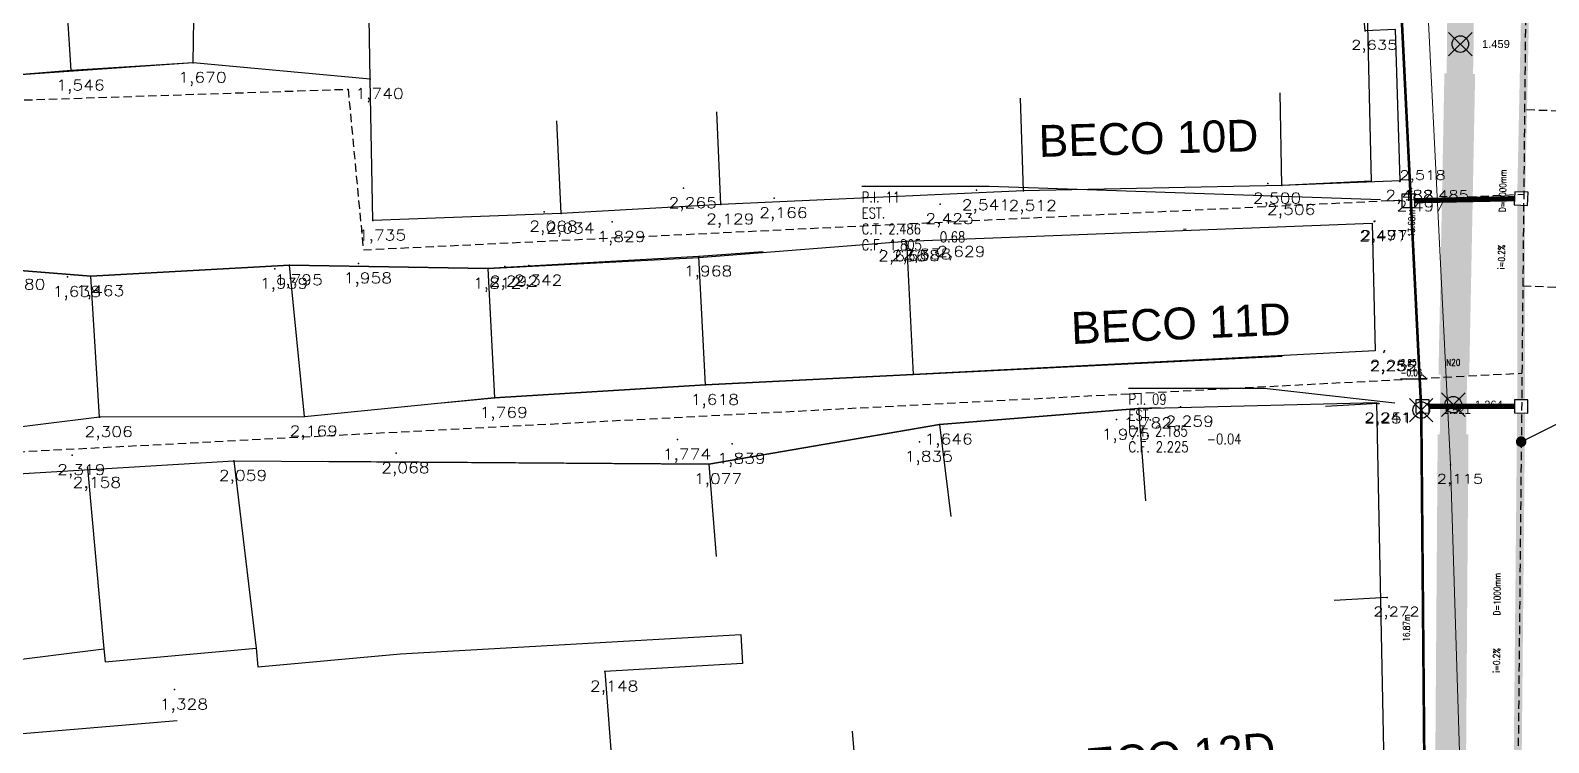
# Model space of a CAD drawing. Extents: x -160 to 364724, y -100 to 7353297.
# Drawn here: x 359220 to 359277.3, y 7352614 to 7352640.9 of the extents above; entities that cross this region are included whole.
import ezdxf
from ezdxf.enums import TextEntityAlignment as Align

# ---------------------------------------------------------------- set-up
doc = ezdxf.new("R2010")
doc.units = 0
doc.header["$LTSCALE"] = 5
for name, pattern in [('CENTER2', [1.125, 0.75, -0.125, 0.125, -0.125]), ('CONTINUO', [0]), ('DASHDOT2', [12.7, 6.35, -3.175, 0, -3.175]), ('HIDDEN2', [0.1875, 0.125, -0.0625])]:
    doc.linetypes.add(name, pattern=pattern)
for name, color, linetype in [('0-quadras', 6, 'Continuous'), ('LIN - ADUTORA', 2, 'Continuous'), ('LT-COTAS', 7, 'CONTINUO'), ('LT-COTAS-W', 7, 'CONTINUO'), ('ortofoto', 7, 'Continuous'), ('P_Eixo', 1, 'CENTER2'), ('PONTOS-CAIXAS', 7, 'Continuous'), ('PONTOS-CAIXAS_U', 1, 'Continuous'), ('PS_IND_COMPRIMENTO', 7, 'Continuous'), ('PS_IND_DIAMETRO', 7, 'Continuous'), ('PS_IND_INCLINACAO', 7, 'Continuous'), ('PS_PONTOS_IDENTIFICACAO_LIN', 7, 'Continuous'), ('PS_PONTOS_IDENTIFICACAO_TXT', 7, 'Continuous'), ('T-MARGEM', 7, 'Continuous'), ('TUBO_DE_CONCRETO', 2, 'Continuous'), ('TUBO_PVC', 1, 'Continuous'), ('V-NODE', 1, 'Continuous'), ('V-NODE-TEXT', 11, 'Continuous'), ('ZZ-Carimbo Texto', 7, 'Continuous')]:
    doc.layers.add(name, color=color, linetype=linetype)
for name, color, linetype, lineweight in [('LIN - AF', 142, 'Continuous', 5), ('LT-ALINHAMENTO-PREDIAL', 4, 'DASHDOT2', 25), ('LT-BORDA', 1, 'Continuous', 9)]:
    doc.layers.add(name, color=color, linetype=linetype, lineweight=lineweight)
doc.styles.add('CARIMBO', font='arial.ttf', dxfattribs={"height": 2})
doc.styles.add('ROMANS', font='ROMANS.shx', dxfattribs={"height": 2})
doc.styles.add('simplex', font='simplex.shx', dxfattribs={"width": 0.8})
doc.styles.get("Standard").update_dxf_attribs({"font": 'arial.ttf'})
picture_1 = doc.add_image_def('image1.tif', size_in_pixel=(14710, 13573))

# ---------------------------------------------------------------- blocks, each defined once
blk = doc.blocks.new('*U151')
at = {"color": 0, "linetype": 'ByBlock', "lineweight": -2, "transparency": 16777216}
for p, q in [((-0.707, -0.707), (0.707, 0.707)), ((-0.707, 0.707), (0.707, -0.707))]:
    blk.add_line(p, q, dxfattribs=at)
blk.add_circle((0, 0), 0.5, dxfattribs=at)
blk = doc.blocks.new('A$C16bf6896')
at = {"layer": 'V-NODE', "xscale": 0.625, "yscale": 0.625, "zscale": 0.625}
for p in [(-14.812, -188.865, 0.375), (-15.079, -202.465, 0.18), (-16.287, -202.67, 0.437)]:
    blk.add_blockref('*U151', p, dxfattribs=at)
at = {"layer": 'V-NODE-TEXT', "char_height": 0.3, "attachment_point": 4}
for s, insert in [('1.459', (-13.995, -188.865, 0.375)), ('1.521', (-15.47, -202.67, 0.437)), ('1.264', (-14.262, -202.465, 0.18))]:
    blk.add_mtext(s, dxfattribs=dict(at, insert=insert))
blk = doc.blocks.new('*U274')
at = {"layer": 'T-MARGEM'}
blk.add_line((0, 0), (0, 0.2), dxfattribs=at)
at = {"layer": 'T-MARGEM', "const_width": 0.025, "flags": 128}
blk.add_lwpolyline([(-0.0125, 0, 1), (0.0125, 0, 1)], format="xyb", close=True, dxfattribs=at)
blk = doc.blocks.new('*U308', base_point=(359267.77, 7352620.155))
at = {"linetype": 'Continuous'}
blk.add_lwpolyline([(359267.52, 7352619.905), (359268.02, 7352619.905), (359268.02, 7352620.405), (359267.52, 7352620.405)], close=True, dxfattribs=at)
blk = doc.blocks.new('*U309', base_point=(359261.442, 7352615.25))
at = {"linetype": 'Continuous'}
blk.add_lwpolyline([(359261.192, 7352615), (359261.692, 7352615), (359261.692, 7352615.5), (359261.192, 7352615.5)], close=True, dxfattribs=at)
blk = doc.blocks.new('*U318', base_point=(359268.765, 7352630.362))
at = {"linetype": 'Continuous'}
blk.add_lwpolyline([(359268.515, 7352630.112), (359269.015, 7352630.112), (359269.015, 7352630.612), (359268.515, 7352630.612)], close=True, dxfattribs=at)
blk = doc.blocks.new('*U319', base_point=(359257.885, 7352611.403))
at = {"linetype": 'Continuous'}
blk.add_lwpolyline([(359257.635, 7352611.153), (359258.135, 7352611.153), (359258.135, 7352611.653), (359257.635, 7352611.653)], close=True, dxfattribs=at)
blk = doc.blocks.new('SIMB_PONTO')
at = {"color": 0}
blk.add_point((0, 0), dxfattribs=at)
for tag in ['COTA', 'PONTO', 'DESC']:
    blk.add_attdef(tag, (0, 0), '', height=1)

msp = doc.modelspace()

# ---------------------------------------------------------------- linework, layer by layer
at = {"layer": 'LIN - ADUTORA', "const_width": 1}
msp.add_lwpolyline([(359273.849, 7352525.805), (359273.754, 7352541.797), (359273.686, 7352555.56), (359273.743, 7352569.511), (359273.685, 7352582.571), (359273.752, 7352589.143), (359273.627, 7352596.582), (359273.554, 7352609.884), (359273.678, 7352626.758), (359273.945, 7352640.358), (359273.982, 7352653.361), (359274.45, 7352666.276), (359275.111, 7352677.876), (359275.839, 7352692.418), (359277.395, 7352723.77), (359278.621, 7352734.972), (359280.655, 7352747.683), (359282.38, 7352759.029), (359286.168, 7352783.089)], dxfattribs=at)
at = {"layer": 'LIN - AF', "const_width": 0.1, "flags": 128}
msp.add_lwpolyline([(359272.615, 7352609.888), (359272.47, 7352626.553), (359271.033, 7352655.364), (359271.081, 7352659.262), (359274.33, 7352660.368), (359276.233, 7352661.153), (359278.737, 7352662.15), (359278.608, 7352664.413), (359278.694, 7352670.056), (359279.126, 7352695.121), (359279.704, 7352705.878), (359280.809, 7352721.846), (359281.968, 7352734.952), (359282.574, 7352740.817), (359283.984, 7352749.861), (359285.782, 7352758.994), (359287.238, 7352766.681), (359288.261, 7352773.982), (359289.175, 7352786.45)], dxfattribs=at)
at = {"layer": 'LT-ALINHAMENTO-PREDIAL', "color": 8}
for p, q in [((359221.548, 7352639.36), (359218.711, 7352639.131)), ((359226.148, 7352639.653), (359221.548, 7352639.36)), ((359232.826, 7352639.04), (359226.148, 7352639.653)), ((359232.921, 7352633.704), (359232.826, 7352639.04)), ((359271.677, 7352635.201), (359267.214, 7352635.019)), ((359257.464, 7352634.819), (359246.057, 7352634.309)), ((359267.214, 7352635.019), (359257.464, 7352634.819)), ((359246.057, 7352634.309), (359240.027, 7352633.965)), ((359240.027, 7352633.965), (359232.921, 7352633.704))]:
    msp.add_line(p, q, dxfattribs=at)
at = {"layer": 'LT-ALINHAMENTO-PREDIAL', "color": 8, "flags": 128}
for points, elevation in [([(359271.677, 7352635.201), (359271.494, 7352640.911), (359270.35, 7352640.851), (359269.942, 7352645.379)], 2.518), ([(359270.85, 7352626.799), (359268.853, 7352626.689)], 2.19), ([(359271.182, 7352619.479), (359269.185, 7352619.369)], 2.19)]:
    msp.add_lwpolyline(points, dxfattribs=dict(at, elevation=elevation))
for points in [[(359221.548, 7352639.36), (359221.325, 7352642.853)], [(359226.148, 7352639.653), (359226.197, 7352643.153)], [(359232.826, 7352639.04), (359232.764, 7352642.539)], [(359257.464, 7352634.819), (359257.35, 7352638.317)], [(359267.214, 7352635.019), (359267.142, 7352638.518)], [(359246.871, 7352616.994), (359241.675, 7352616.693), (359242.177, 7352610.303), (359251.297, 7352610.956), (359271.582, 7352612.588), (359270.876, 7352626.804), (359261.808, 7352626.618), (359254.293, 7352626.01), (359245.594, 7352624.517), (359227.679, 7352624.639), (359222.168, 7352624.377), (359218.355, 7352624.081), (359218.141, 7352625.799), (359222.611, 7352626.29), (359222.611, 7352626.29), (359230.349, 7352626.314), (359237.511, 7352627.016), (359245.473, 7352627.502), (359271.087, 7352628.784), (359270.697, 7352633.672), (359253.051, 7352632.926), (359245.22, 7352632.348), (359237.265, 7352631.887), (359229.776, 7352632.017), (359222.289, 7352631.604), (359219.31, 7352631.845), (359218.821, 7352637.795), (359208.705, 7352637.184), (359206.355, 7352637.025)], [(359246.057, 7352634.309), (359245.901, 7352637.805)], [(359240.027, 7352633.965), (359239.863, 7352637.461)], [(359253.051, 7352632.926), (359253.304, 7352627.894)], [(359245.473, 7352627.502), (359245.22, 7352632.348)], [(359230.349, 7352626.314), (359229.776, 7352632.017)], [(359237.265, 7352631.887), (359237.511, 7352627.016)], [(359222.611, 7352626.29), (359222.289, 7352631.604)], [(359261.808, 7352626.618), (359262.07, 7352623.128)], [(359254.293, 7352626.01), (359254.73, 7352622.538)], [(359222.168, 7352624.377), (359222.778, 7352617.553)], [(359227.679, 7352624.639), (359228.525, 7352617.578)], [(359245.594, 7352624.517), (359245.88, 7352621.028)], [(359225.387, 7352601.099), (359229.775, 7352601.209), (359237.723, 7352601.828), (359237.997, 7352601.733), (359239.601, 7352601.925), (359239.48, 7352602.631), (359248.877, 7352603.884), (359255.375, 7352604.47), (359271.917, 7352605.584), (359271.689, 7352611.192), (359254.631, 7352609.41), (359245.588, 7352608.549), (359237.192, 7352607.688), (359226.156, 7352606.94), (359225.54, 7352614.836)], [(359251.297, 7352610.956), (359251.016, 7352614.445)]]:
    msp.add_lwpolyline(points, dxfattribs=at)
at = {"layer": 'LT-ALINHAMENTO-PREDIAL', "color": 8, "ltscale": 3, "flags": 128}
for points in [[(359218.494, 7352619.056), (359218.688, 7352617.04), (359222.778, 7352617.553), (359222.826, 7352617.053), (359228.525, 7352617.578), (359228.591, 7352616.869), (359233.973, 7352617.364), (359246.809, 7352618.089)], [(359246.809, 7352618.089), (359246.871, 7352616.994)], [(359225.54, 7352614.836), (359219.123, 7352614.287), (359219.872, 7352605.906), (359226.189, 7352606.668)]]:
    msp.add_lwpolyline(points, dxfattribs=at)
at = {"layer": 'LT-BORDA', "elevation": 1.964, "flags": 128}
msp.add_lwpolyline([(359285.357, 7352807.105), (359285.32, 7352800.475), (359285.02, 7352790.382), (359284.671, 7352779.556), (359281.754, 7352765.541), (359279.337, 7352752.034), (359277.007, 7352732.22), (359275.462, 7352722.544), (359274.896, 7352703.772), (359274.009, 7352691.625), (359274.002, 7352679.063), (359273.852, 7352678.144), (359272.259, 7352651.048), (359273.578, 7352624.485), (359274.354, 7352599.621), (359274.277, 7352581.926), (359273.89, 7352568.26), (359274.32, 7352510.876)], dxfattribs=at)
at = {"layer": 'P_Eixo', "color": 1, "linetype": 'HIDDEN2', "ltscale": 0.5}
for p, q in [((359205.247, 7352637.764), (359231.99, 7352638.656)), ((359231.99, 7352638.656), (359232.567, 7352632.597)), ((359232.567, 7352632.597), (359276.335, 7352634.697)), ((359218.545, 7352624.926), (359276.268, 7352627.946))]:
    msp.add_line(p, q, dxfattribs=at)
at = {"layer": 'P_Eixo', "color": 1, "linetype": 'HIDDEN2', "ltscale": 0.5, "flags": 128}
for points in [[(359290.602, 7352823.732), (359287.134, 7352778.385), (359278.894, 7352733.428), (359276.926, 7352692.908), (359276.424, 7352643.555), (359275.887, 7352589.752), (359277.551, 7352545.469), (359276.867, 7352505.597), (359277.842, 7352457.728), (359277.647, 7352423.209), (359277.161, 7352411.589), (359279.5, 7352389.378), (359286.267, 7352368.996), (359296.599, 7352348.041)], [(359329.679, 7352636.829), (359328.404, 7352636.655), (359310.836, 7352636.528), (359294.809, 7352637.227), (359276.367, 7352637.876)], [(359276.301, 7352631.24), (359285.92, 7352630.874), (359303.242, 7352630.305), (359315.295, 7352630.029), (359333.615, 7352629.986), (359348.312, 7352629.446), (359363.419, 7352629.532), (359388.788, 7352630.881)]]:
    msp.add_lwpolyline(points, dxfattribs=at)
at = {"layer": 'PS_PONTOS_IDENTIFICACAO_LIN', "linetype": 'Continuous'}
for points in [[(359270.933, 7352634.482), (359256.167, 7352634.983), (359251.367, 7352634.983)], [(359272.514, 7352627.884), (359272.691, 7352627.713), (359271.691, 7352627.713)], [(359271.472, 7352626.81), (359266.548, 7352627.363), (359261.428, 7352627.363)]]:
    msp.add_lwpolyline(points, dxfattribs=at)
at = {"layer": 'TUBO_DE_CONCRETO', "const_width": 1.16}
for points in [[(359273.7, 7352627.877), (359273.923, 7352639.239)], [(359273.562, 7352611.004), (359273.67, 7352625.638)]]:
    msp.add_lwpolyline(points, dxfattribs=at)
at = {"layer": 'TUBO_PVC'}
for points, const_width in [([(359276.244, 7352634.781), (359276.415, 7352642.93)], 0.3), ([(359272.233, 7352634.451), (359275.988, 7352634.526)], 0.2), ([(359276.238, 7352626.943), (359276.238, 7352634.281)], 0.3), ([(359272.767, 7352626.693), (359275.988, 7352626.693)], 0.2), ([(359275.913, 7352593.432), (359276.236, 7352626.443)], 0.3)]:
    msp.add_lwpolyline(points, dxfattribs=dict(at, const_width=const_width))

# ---------------------------------------------------------------- block references
at = {"layer": 'LT-COTAS'}
ref = msp.add_blockref('SIMB_PONTO', (359270.35, 7352640.851, 2.635), dxfattribs=at)
ref.add_attrib('COTA', '2,635', dxfattribs={"layer": '0', "color": 8, "height": 0.35, "style": 'simplex', "width": 1.25, "flags": 8}).set_placement((359269.825, 7352640.151), (359271.575, 7352640.151), align=Align.FIT)
for p in [(359270.35, 7352640.851, 2.635), (359271.661, 7352635.172, 2.518), (359272.098, 7352634.906, 2.485), (359270.715, 7352633.676, 2.491), (359271.059, 7352628.734, 2.255), (359270.85, 7352626.799, 2.241), (359273.578, 7352624.485, 2.115), (359271.182, 7352619.479, 2.272)]:
    msp.add_blockref('SIMB_PONTO', p, dxfattribs=at)
ref = msp.add_blockref('SIMB_PONTO', (359271.661, 7352635.172, 2.518), dxfattribs=at)
ref.add_attrib('COTA', '2,518', dxfattribs={"layer": '0', "color": 8, "height": 0.35, "style": 'simplex', "width": 1.3125, "flags": 8}).set_placement((359271.643, 7352635.24), (359273.393, 7352635.24), align=Align.FIT)
ref = msp.add_blockref('SIMB_PONTO', (359272.098, 7352634.906, 2.485), dxfattribs=at)
ref.add_attrib('COTA', '2,485', dxfattribs={"layer": '0', "color": 8, "height": 0.35, "style": 'simplex', "width": 1.25, "flags": 8}).set_placement((359272.517, 7352634.486, 2.485), (359274.267, 7352634.486, 2.485), align=Align.FIT)
ref = msp.add_blockref('SIMB_PONTO', (359270.715, 7352633.676, 2.491), dxfattribs=at)
ref.add_attrib('COTA', '2,491', dxfattribs={"layer": '0', "color": 8, "height": 0.35, "style": 'simplex', "width": 1.4, "flags": 8}).set_placement((359270.19, 7352632.976), (359271.94, 7352632.976), align=Align.FIT)
ref = msp.add_blockref('SIMB_PONTO', (359271.059, 7352628.734, 2.255), dxfattribs=at)
ref.add_attrib('COTA', '2,255', dxfattribs={"layer": '0', "color": 8, "height": 0.35, "style": 'simplex', "width": 1.25, "flags": 8}).set_placement((359270.534, 7352628.034), (359272.284, 7352628.034), align=Align.FIT)
ref = msp.add_blockref('SIMB_PONTO', (359270.85, 7352626.799, 2.241), dxfattribs=at)
ref.add_attrib('COTA', '2,241', dxfattribs={"layer": '0', "color": 8, "height": 0.35, "style": 'simplex', "width": 1.4, "flags": 8}).set_placement((359270.325, 7352626.099), (359272.075, 7352626.099), align=Align.FIT)
ref = msp.add_blockref('SIMB_PONTO', (359273.578, 7352624.485, 2.115), dxfattribs=at)
ref.add_attrib('COTA', '2,115', dxfattribs={"layer": '0', "color": 8, "height": 0.35, "style": 'simplex', "width": 1.381579, "flags": 8}).set_placement((359273.053, 7352623.785), (359274.803, 7352623.785), align=Align.FIT)
ref = msp.add_blockref('SIMB_PONTO', (359271.182, 7352619.479, 2.272), dxfattribs=at)
ref.add_attrib('COTA', '2,272', dxfattribs={"layer": '0', "color": 8, "height": 0.35, "style": 'simplex', "width": 1.25, "flags": 8}).set_placement((359270.657, 7352618.779), (359272.407, 7352618.779), align=Align.FIT)
at = {"layer": 'LT-COTAS-W', "color": 3}
ref = msp.add_blockref('SIMB_PONTO', (359221.548, 7352639.36, 1.546), dxfattribs=at)
ref.add_attrib('COTA', '1,546', dxfattribs={"layer": '0', "color": 8, "height": 0.4, "style": 'simplex', "width": 1.212816, "flags": 8}).set_placement((359220.986, 7352638.61), (359222.811, 7352638.61), align=Align.FIT)
for p in [(359221.548, 7352639.36, 1.546), (359226.148, 7352639.653, 1.67), (359232.826, 7352639.04, 1.74), (359271.677, 7352635.201, 2.488), (359244.642, 7352634.924, 2.265), (359255.7, 7352634.845, 2.541), (359257.465, 7352634.819, 2.512), (359266.681, 7352635.099, 2.5), (359267.214, 7352635.019, 2.506), (359272.105, 7352634.801, 2.497), (359246.057, 7352634.309, 2.129), (359248.061, 7352634.549, 2.166), (359254.328, 7352634.322, 2.423), (359232.921, 7352633.704, 1.735), (359239.389, 7352634.036, 2.068), (359240.027, 7352633.965, 2.034), (359241.952, 7352633.647, 1.829), (359270.697, 7352633.672, 2.477), (359252.546, 7352632.919, 2.636), (359253.051, 7352632.926, 2.638), (359253.483, 7352632.99, 2.638), (359254.771, 7352633.084, 2.629), (359245.22, 7352632.348, 1.968), (359229.226, 7352631.884, 1.939), (359229.776, 7352632.017, 1.795), (359232.388, 7352632.086, 1.958), (359237.265, 7352631.887, 1.812), (359237.898, 7352631.965, 2.292), (359238.814, 7352632.002, 2.342), (359221.409, 7352631.576, 1.638), (359222.289, 7352631.604, 1.463), (359271.087, 7352628.784, 2.252), (359245.473, 7352627.502, 1.618), (359237.511, 7352627.016, 1.769), (359261.808, 7352626.618, 1.782), (359263.385, 7352626.682, 2.259), (359270.876, 7352626.805, 2.251), (359222.611, 7352626.29, 2.306), (359230.349, 7352626.314, 2.169), (359260.977, 7352626.192, 1.975), (359254.293, 7352626.01, 1.646), (359233.804, 7352624.93, 2.068), (359244.422, 7352625.442, 1.774), (359246.481, 7352625.284, 1.839), (359253.546, 7352625.359, 1.835), (359221.58, 7352624.855, 2.319), (359222.168, 7352624.377, 2.158), (359227.679, 7352624.639, 2.059), (359245.594, 7352624.517, 1.077), (359241.675, 7352616.693, 2.148), (359225.449, 7352616.013, 1.328)]:
    msp.add_blockref('SIMB_PONTO', p, dxfattribs=at)
ref = msp.add_blockref('SIMB_PONTO', (359226.148, 7352639.653, 1.67), dxfattribs=at)
ref.add_attrib('COTA', '1,670', dxfattribs={"layer": '0', "color": 8, "height": 0.4, "style": 'simplex', "width": 1.197656, "flags": 8}).set_placement((359225.585, 7352638.903), (359227.41, 7352638.903), align=Align.FIT)
ref = msp.add_blockref('SIMB_PONTO', (359232.826, 7352639.04, 1.74), dxfattribs=at)
ref.add_attrib('COTA', '1,740', dxfattribs={"layer": '0', "color": 8, "height": 0.4, "style": 'simplex', "width": 1.197656, "flags": 8}).set_placement((359232.263, 7352638.29), (359234.088, 7352638.29), align=Align.FIT)
ref = msp.add_blockref('SIMB_PONTO', (359271.677, 7352635.201, 2.488), dxfattribs=at)
ref.add_attrib('COTA', '2,488', dxfattribs={"layer": '0', "color": 8, "height": 0.4, "style": 'simplex', "width": 1.140625, "flags": 8}).set_placement((359271.115, 7352634.451), (359272.94, 7352634.451), align=Align.FIT)
ref = msp.add_blockref('SIMB_PONTO', (359244.642, 7352634.924, 2.265), dxfattribs=at)
ref.add_attrib('COTA', '2,265', dxfattribs={"layer": '0', "color": 8, "height": 0.4, "style": 'simplex', "width": 1.140625, "flags": 8}).set_placement((359244.079, 7352634.174), (359245.904, 7352634.174), align=Align.FIT)
ref = msp.add_blockref('SIMB_PONTO', (359255.7, 7352634.845, 2.541), dxfattribs=at)
ref.add_attrib('COTA', '2,541', dxfattribs={"layer": '0', "color": 8, "height": 0.4, "style": 'simplex', "width": 1.2775, "flags": 8}).set_placement((359255.138, 7352634.095), (359256.963, 7352634.095), align=Align.FIT)
ref = msp.add_blockref('SIMB_PONTO', (359257.465, 7352634.819, 2.512), dxfattribs=at)
ref.add_attrib('COTA', '2,512', dxfattribs={"layer": '0', "color": 8, "height": 0.4, "style": 'simplex', "width": 1.197656, "flags": 8}).set_placement((359256.902, 7352634.069), (359258.727, 7352634.069), align=Align.FIT)
ref = msp.add_blockref('SIMB_PONTO', (359266.681, 7352635.099, 2.5), dxfattribs=at)
ref.add_attrib('COTA', '2,500', dxfattribs={"layer": '0', "color": 8, "height": 0.4, "style": 'simplex', "width": 1.140625, "flags": 8}).set_placement((359266.118, 7352634.349), (359267.943, 7352634.349), align=Align.FIT)
ref = msp.add_blockref('SIMB_PONTO', (359267.214, 7352635.019, 2.506), dxfattribs=at)
ref.add_attrib('COTA', '2,506', dxfattribs={"layer": '0', "color": 8, "height": 0.4, "style": 'simplex', "width": 1.154367, "flags": 8}).set_placement((359266.651, 7352633.919), (359268.476, 7352633.919), align=Align.FIT)
ref = msp.add_blockref('SIMB_PONTO', (359272.105, 7352634.801, 2.497), dxfattribs=at)
ref.add_attrib('COTA', '2,497', dxfattribs={"layer": '0', "color": 8, "height": 0.4, "style": 'simplex', "width": 1.140625, "flags": 8}).set_placement((359271.543, 7352634.051), (359273.368, 7352634.051), align=Align.FIT)
ref = msp.add_blockref('SIMB_PONTO', (359246.057, 7352634.309, 2.129), dxfattribs=at)
ref.add_attrib('COTA', '2,129', dxfattribs={"layer": '0', "color": 8, "height": 0.4, "style": 'simplex', "width": 1.212816, "flags": 8}).set_placement((359245.495, 7352633.559), (359247.32, 7352633.559), align=Align.FIT)
ref = msp.add_blockref('SIMB_PONTO', (359248.061, 7352634.549, 2.166), dxfattribs=at)
ref.add_attrib('COTA', '2,166', dxfattribs={"layer": '0', "color": 8, "height": 0.4, "style": 'simplex', "width": 1.212816, "flags": 8}).set_placement((359247.498, 7352633.799), (359249.323, 7352633.799), align=Align.FIT)
ref = msp.add_blockref('SIMB_PONTO', (359254.328, 7352634.322, 2.423), dxfattribs=at)
ref.add_attrib('COTA', '2,423', dxfattribs={"layer": '0', "color": 8, "height": 0.4, "style": 'simplex', "width": 1.140625, "flags": 8}).set_placement((359253.766, 7352633.572), (359255.591, 7352633.572), align=Align.FIT)
ref = msp.add_blockref('SIMB_PONTO', (359232.921, 7352633.704, 1.735), dxfattribs=at)
ref.add_attrib('COTA', '1,735', dxfattribs={"layer": '0', "color": 8, "height": 0.4, "style": 'simplex', "width": 1.197656, "flags": 8}).set_placement((359232.358, 7352632.954), (359234.183, 7352632.954), align=Align.FIT)
ref = msp.add_blockref('SIMB_PONTO', (359239.389, 7352634.036, 2.068), dxfattribs=at)
ref.add_attrib('COTA', '2,068', dxfattribs={"layer": '0', "color": 8, "height": 0.4, "style": 'simplex', "width": 1.140625, "flags": 8}).set_placement((359238.826, 7352633.286), (359240.651, 7352633.286), align=Align.FIT)
ref = msp.add_blockref('SIMB_PONTO', (359240.027, 7352633.965, 2.034), dxfattribs=at)
ref.add_attrib('COTA', '2,034', dxfattribs={"layer": '0', "color": 8, "height": 0.4, "style": 'simplex', "width": 1.127206, "flags": 8}).set_placement((359239.465, 7352633.215), (359241.29, 7352633.215), align=Align.FIT)
ref = msp.add_blockref('SIMB_PONTO', (359241.952, 7352633.647, 1.829), dxfattribs=at)
ref.add_attrib('COTA', '1,829', dxfattribs={"layer": '0', "color": 8, "height": 0.4, "style": 'simplex', "width": 1.212816, "flags": 8}).set_placement((359241.389, 7352632.897), (359243.214, 7352632.897), align=Align.FIT)
ref = msp.add_blockref('SIMB_PONTO', (359270.697, 7352633.672, 2.477), dxfattribs=at)
ref.add_attrib('COTA', '2,477', dxfattribs={"layer": '0', "color": 8, "height": 0.4, "style": 'simplex', "width": 1.140625, "flags": 8}).set_placement((359270.134, 7352632.922), (359271.959, 7352632.922), align=Align.FIT)
ref = msp.add_blockref('SIMB_PONTO', (359252.546, 7352632.919, 2.636), dxfattribs=at)
ref.add_attrib('COTA', '2,636', dxfattribs={"layer": '0', "color": 8, "height": 0.4, "style": 'simplex', "width": 1.154367, "flags": 8}).set_placement((359251.983, 7352632.169), (359253.808, 7352632.169), align=Align.FIT)
ref = msp.add_blockref('SIMB_PONTO', (359253.051, 7352632.926, 2.638), dxfattribs=at)
ref.add_attrib('COTA', '2,638', dxfattribs={"layer": '0', "color": 8, "height": 0.4, "style": 'simplex', "width": 1.140625, "flags": 8}).set_placement((359252.489, 7352632.176), (359254.314, 7352632.176), align=Align.FIT)
ref = msp.add_blockref('SIMB_PONTO', (359253.483, 7352632.99, 2.638), dxfattribs=at)
ref.add_attrib('COTA', '2,638', dxfattribs={"layer": '0', "color": 8, "height": 0.4, "style": 'simplex', "width": 1.140625, "flags": 8}).set_placement((359252.921, 7352632.24), (359254.746, 7352632.24), align=Align.FIT)
ref = msp.add_blockref('SIMB_PONTO', (359254.771, 7352633.084, 2.629), dxfattribs=at)
ref.add_attrib('COTA', '2,629', dxfattribs={"layer": '0', "color": 8, "height": 0.4, "style": 'simplex', "width": 1.154367, "flags": 8}).set_placement((359254.208, 7352632.334), (359256.033, 7352632.334), align=Align.FIT)
ref = msp.add_blockref('SIMB_PONTO', (359245.22, 7352632.348, 1.968), dxfattribs=at)
ref.add_attrib('COTA', '1,968', dxfattribs={"layer": '0', "color": 8, "height": 0.4, "style": 'simplex', "width": 1.197656, "flags": 8}).set_placement((359244.657, 7352631.598), (359246.482, 7352631.598), align=Align.FIT)
ref = msp.add_blockref('SIMB_PONTO', (359219.31, 7352631.845, 1.78), dxfattribs=at)
ref.add_attrib('COTA', '1,780', dxfattribs={"layer": '0', "color": 8, "height": 0.4, "style": 'simplex', "width": 1.197656, "flags": 8}).set_placement((359218.748, 7352631.095), (359220.573, 7352631.095), align=Align.FIT)
ref = msp.add_blockref('SIMB_PONTO', (359229.226, 7352631.884, 1.939), dxfattribs=at)
ref.add_attrib('COTA', '1,939', dxfattribs={"layer": '0', "color": 8, "height": 0.4, "style": 'simplex', "width": 1.212816, "flags": 8}).set_placement((359228.663, 7352631.134), (359230.488, 7352631.134), align=Align.FIT)
ref = msp.add_blockref('SIMB_PONTO', (359229.776, 7352632.017, 1.795), dxfattribs=at)
ref.add_attrib('COTA', '1,795', dxfattribs={"layer": '0', "color": 8, "height": 0.4, "style": 'simplex', "width": 1.197656, "flags": 8}).set_placement((359229.214, 7352631.267), (359231.039, 7352631.267), align=Align.FIT)
ref = msp.add_blockref('SIMB_PONTO', (359232.388, 7352632.086, 1.958), dxfattribs=at)
ref.add_attrib('COTA', '1,958', dxfattribs={"layer": '0', "color": 8, "height": 0.4, "style": 'simplex', "width": 1.197656, "flags": 8}).set_placement((359231.826, 7352631.336), (359233.651, 7352631.336), align=Align.FIT)
ref = msp.add_blockref('SIMB_PONTO', (359237.265, 7352631.887, 1.812), dxfattribs=at)
ref.add_attrib('COTA', '1,812', dxfattribs={"layer": '0', "color": 8, "height": 0.4, "style": 'simplex', "width": 1.260691, "flags": 8}).set_placement((359236.702, 7352631.137), (359238.527, 7352631.137), align=Align.FIT)
ref = msp.add_blockref('SIMB_PONTO', (359237.898, 7352631.965, 2.292), dxfattribs=at)
ref.add_attrib('COTA', '2,292', dxfattribs={"layer": '0', "color": 8, "height": 0.4, "style": 'simplex', "width": 1.140625, "flags": 8}).set_placement((359237.335, 7352631.215), (359239.16, 7352631.215), align=Align.FIT)
ref = msp.add_blockref('SIMB_PONTO', (359238.814, 7352632.002, 2.342), dxfattribs=at)
ref.add_attrib('COTA', '2,342', dxfattribs={"layer": '0', "color": 8, "height": 0.4, "style": 'simplex', "width": 1.140625, "flags": 8}).set_placement((359238.252, 7352631.252), (359240.077, 7352631.252), align=Align.FIT)
ref = msp.add_blockref('SIMB_PONTO', (359221.409, 7352631.576, 1.638), dxfattribs=at)
ref.add_attrib('COTA', '1,638', dxfattribs={"layer": '0', "color": 8, "height": 0.4, "style": 'simplex', "width": 1.197656, "flags": 8}).set_placement((359220.846, 7352630.826), (359222.671, 7352630.826), align=Align.FIT)
ref = msp.add_blockref('SIMB_PONTO', (359222.289, 7352631.604, 1.463), dxfattribs=at)
ref.add_attrib('COTA', '1,463', dxfattribs={"layer": '0', "color": 8, "height": 0.4, "style": 'simplex', "width": 1.197656, "flags": 8}).set_placement((359221.726, 7352630.854), (359223.551, 7352630.854), align=Align.FIT)
ref = msp.add_blockref('SIMB_PONTO', (359271.087, 7352628.784, 2.252), dxfattribs=at)
ref.add_attrib('COTA', '2,252', dxfattribs={"layer": '0', "color": 8, "height": 0.4, "style": 'simplex', "width": 1.140625, "flags": 8}).set_placement((359270.525, 7352628.034), (359272.35, 7352628.034), align=Align.FIT)
ref = msp.add_blockref('SIMB_PONTO', (359245.473, 7352627.502, 1.618), dxfattribs=at)
ref.add_attrib('COTA', '1,618', dxfattribs={"layer": '0', "color": 8, "height": 0.4, "style": 'simplex', "width": 1.260691, "flags": 8}).set_placement((359244.91, 7352626.752), (359246.735, 7352626.752), align=Align.FIT)
ref = msp.add_blockref('SIMB_PONTO', (359237.511, 7352627.016, 1.769), dxfattribs=at)
ref.add_attrib('COTA', '1,769', dxfattribs={"layer": '0', "color": 8, "height": 0.4, "style": 'simplex', "width": 1.212816, "flags": 8}).set_placement((359236.948, 7352626.266), (359238.773, 7352626.266), align=Align.FIT)
ref = msp.add_blockref('SIMB_PONTO', (359261.808, 7352626.618, 1.782), dxfattribs=at)
ref.add_attrib('COTA', '1,782', dxfattribs={"layer": '0', "color": 8, "height": 0.4, "style": 'simplex', "width": 1.197656, "flags": 8}).set_placement((359261.246, 7352625.868), (359263.071, 7352625.868), align=Align.FIT)
ref = msp.add_blockref('SIMB_PONTO', (359263.385, 7352626.682, 2.259), dxfattribs=at)
ref.add_attrib('COTA', '2,259', dxfattribs={"layer": '0', "color": 8, "height": 0.4, "style": 'simplex', "width": 1.154367, "flags": 8}).set_placement((359262.822, 7352625.932), (359264.647, 7352625.932), align=Align.FIT)
ref = msp.add_blockref('SIMB_PONTO', (359270.876, 7352626.805, 2.251), dxfattribs=at)
ref.add_attrib('COTA', '2,251', dxfattribs={"layer": '0', "color": 8, "height": 0.4, "style": 'simplex', "width": 1.2775, "flags": 8}).set_placement((359270.314, 7352626.055), (359272.139, 7352626.055), align=Align.FIT)
ref = msp.add_blockref('SIMB_PONTO', (359222.611, 7352626.29, 2.306), dxfattribs=at)
ref.add_attrib('COTA', '2,306', dxfattribs={"layer": '0', "color": 8, "height": 0.4, "style": 'simplex', "width": 1.154367, "flags": 8}).set_placement((359222.049, 7352625.54), (359223.874, 7352625.54), align=Align.FIT)
ref = msp.add_blockref('SIMB_PONTO', (359230.349, 7352626.314, 2.169), dxfattribs=at)
ref.add_attrib('COTA', '2,169', dxfattribs={"layer": '0', "color": 8, "height": 0.4, "style": 'simplex', "width": 1.212816, "flags": 8}).set_placement((359229.786, 7352625.564), (359231.611, 7352625.564), align=Align.FIT)
ref = msp.add_blockref('SIMB_PONTO', (359260.977, 7352626.192, 1.975), dxfattribs=at)
ref.add_attrib('COTA', '1,975', dxfattribs={"layer": '0', "color": 8, "height": 0.4, "style": 'simplex', "width": 1.197656, "flags": 8}).set_placement((359260.415, 7352625.442), (359262.24, 7352625.442), align=Align.FIT)
ref = msp.add_blockref('SIMB_PONTO', (359254.293, 7352626.01, 1.646), dxfattribs=at)
ref.add_attrib('COTA', '1,646', dxfattribs={"layer": '0', "color": 8, "height": 0.4, "style": 'simplex', "width": 1.212816, "flags": 8}).set_placement((359253.73, 7352625.26), (359255.555, 7352625.26), align=Align.FIT)
ref = msp.add_blockref('SIMB_PONTO', (359233.804, 7352624.93, 2.068), dxfattribs=at)
ref.add_attrib('COTA', '2,068', dxfattribs={"layer": '0', "color": 8, "height": 0.4, "style": 'simplex', "width": 1.140625, "flags": 8}).set_placement((359233.241, 7352624.18), (359235.066, 7352624.18), align=Align.FIT)
ref = msp.add_blockref('SIMB_PONTO', (359244.422, 7352625.442, 1.774), dxfattribs=at)
ref.add_attrib('COTA', '1,774', dxfattribs={"layer": '0', "color": 8, "height": 0.4, "style": 'simplex', "width": 1.18287, "flags": 8}).set_placement((359243.86, 7352624.692), (359245.684, 7352624.692), align=Align.FIT)
ref = msp.add_blockref('SIMB_PONTO', (359246.481, 7352625.284, 1.839), dxfattribs=at)
ref.add_attrib('COTA', '1,839', dxfattribs={"layer": '0', "color": 8, "height": 0.4, "style": 'simplex', "width": 1.212816, "flags": 8}).set_placement((359245.919, 7352624.534), (359247.744, 7352624.534), align=Align.FIT)
ref = msp.add_blockref('SIMB_PONTO', (359253.546, 7352625.359, 1.835), dxfattribs=at)
ref.add_attrib('COTA', '1,835', dxfattribs={"layer": '0', "color": 8, "height": 0.4, "style": 'simplex', "width": 1.197656, "flags": 8}).set_placement((359252.983, 7352624.609), (359254.808, 7352624.609), align=Align.FIT)
ref = msp.add_blockref('SIMB_PONTO', (359221.58, 7352624.855, 2.319), dxfattribs=at)
ref.add_attrib('COTA', '2,319', dxfattribs={"layer": '0', "color": 8, "height": 0.4, "style": 'simplex', "width": 1.212816, "flags": 8}).set_placement((359221.018, 7352624.105), (359222.843, 7352624.105), align=Align.FIT)
ref = msp.add_blockref('SIMB_PONTO', (359222.168, 7352624.377, 2.158), dxfattribs=at)
ref.add_attrib('COTA', '2,158', dxfattribs={"layer": '0', "color": 8, "height": 0.4, "style": 'simplex', "width": 1.197656, "flags": 8}).set_placement((359221.605, 7352623.627), (359223.43, 7352623.627), align=Align.FIT)
ref = msp.add_blockref('SIMB_PONTO', (359227.679, 7352624.639, 2.059), dxfattribs=at)
ref.add_attrib('COTA', '2,059', dxfattribs={"layer": '0', "color": 8, "height": 0.4, "style": 'simplex', "width": 1.154367, "flags": 8}).set_placement((359227.117, 7352623.889), (359228.942, 7352623.889), align=Align.FIT)
ref = msp.add_blockref('SIMB_PONTO', (359245.594, 7352624.517, 1.077), dxfattribs=at)
ref.add_attrib('COTA', '1,077', dxfattribs={"layer": '0', "color": 8, "height": 0.4, "style": 'simplex', "width": 1.197656, "flags": 8}).set_placement((359245.032, 7352623.767), (359246.857, 7352623.767), align=Align.FIT)
ref = msp.add_blockref('SIMB_PONTO', (359241.675, 7352616.693, 2.148), dxfattribs=at)
ref.add_attrib('COTA', '2,148', dxfattribs={"layer": '0', "color": 8, "height": 0.4, "style": 'simplex', "width": 1.197656, "flags": 8}).set_placement((359241.113, 7352615.943), (359242.938, 7352615.943), align=Align.FIT)
ref = msp.add_blockref('SIMB_PONTO', (359225.449, 7352616.013, 1.328), dxfattribs=at)
ref.add_attrib('COTA', '1,328', dxfattribs={"layer": '0', "color": 8, "height": 0.4, "style": 'simplex', "width": 1.197656, "flags": 8}).set_placement((359224.886, 7352615.263), (359226.711, 7352615.263), align=Align.FIT)
at = {"layer": 'PONTOS-CAIXAS'}
for name, p, rotation in [('*U318', (359271.983, 7352634.446), 180), ('*U319', (359276.238, 7352634.531), 177.7594802773564), ('*U308', (359272.517, 7352626.693), 359.4165887437801), ('*U309', (359276.238, 7352626.693), 359.4165887393346)]:
    msp.add_blockref(name, p, dxfattribs=dict(at, rotation=rotation))
at = {"layer": 'PONTOS-CAIXAS_U', "xscale": 7.999999999999999, "yscale": 7.999999999999999, "zscale": 7.999999999999999, "rotation": 296.3702818064322}
msp.add_blockref('*U274', (359276.238, 7352625.361), dxfattribs=at)
at = {"layer": 'V-NODE-TEXT'}
msp.add_blockref('A$C16bf6896', (359288.757, 7352829.223, 1.084), dxfattribs=at)

# ---------------------------------------------------------------- texts
at = {"layer": 'PS_IND_COMPRIMENTO', "style": 'ROMANS', "width": 0.8}
for s, rotation, p in [('13.60m', 88.8753, (359272.107, 7352633.591)), ('16.87m', 89.579, (359271.911, 7352618.334))]:
    msp.add_text(s, height=0.25, rotation=rotation, dxfattribs=at).set_placement(p, align=Align.MIDDLE_CENTER)
at = {"layer": 'PS_IND_DIAMETRO', "style": 'ROMANS', "width": 0.8}
for rotation, p in [(88.8753, (359275.542, 7352634.824)), (89.579, (359275.331, 7352619.608))]:
    msp.add_text('D=1000mm', height=0.25, rotation=rotation, dxfattribs=at).set_placement(p, align=Align.MIDDLE_CENTER)
at = {"layer": 'PS_IND_INCLINACAO', "style": 'ROMANS', "width": 0.8}
for rotation, p in [(88.8753, (359275.493, 7352632.325)), (89.579, (359275.312, 7352617.109))]:
    msp.add_text('i=0.2%', height=0.25, rotation=rotation, dxfattribs=at).set_placement(p, align=Align.MIDDLE_CENTER)
at = {"layer": 'PS_PONTOS_IDENTIFICACAO_TXT', "style": 'ROMANS', "width": 0.8}
for s, height, p in [('P.I. 11', 0.4, (359251.367, 7352634.383)), ('EST. ', 0.4, (359251.367, 7352633.783)), ('C.T. 2.486', 0.4, (359251.367, 7352633.183)), ('C.F. 1.805', 0.4, (359251.367, 7352632.583)), ('0.68', 0.4, (359254.312, 7352632.883)), ('2.25', 0.25, (359271.691, 7352628.213)), ('-0.06', 0.25, (359271.691, 7352627.838)), ('P.I. 09', 0.4, (359261.428, 7352626.763)), ('EST. ', 0.4, (359261.428, 7352626.163)), ('C.T. 2.185', 0.4, (359261.428, 7352625.563)), ('-0.04', 0.4, (359264.373, 7352625.263)), ('C.F. 2.225', 0.4, (359261.428, 7352624.963))]:
    msp.add_text(s, height=height, dxfattribs=at).set_placement(p)
msp.add_text('N20', height=0.25, dxfattribs=at).set_placement((359273.678, 7352628.228), align=Align.CENTER)

# ---------------------------------------------------------------- next in the draw order: wipeouts: each hides what was drawn before it
at = {"linetype": 'Continuous', "ltscale": 4}
for points in [[(359257.768, 7352635.651), (359266.684, 7352635.891), (359266.628, 7352637.972), (359257.712, 7352637.732)], [(359259.008, 7352628.589), (359267.919, 7352628.977), (359267.829, 7352631.057), (359258.917, 7352630.668)], [(359258.495, 7352612.021), (359267.38, 7352612.81), (359267.196, 7352614.884), (359258.311, 7352614.095)]]:
    msp.add_wipeout(points, dxfattribs=at).dxf.layer = 'ZZ-Carimbo Texto'

# ---------------------------------------------------------------- next in the draw order: wipeouts: each hides what was drawn before it
for points in [[(359257.768, 7352635.651), (359266.684, 7352635.891), (359266.628, 7352637.972), (359257.712, 7352637.732)], [(359259.008, 7352628.589), (359267.919, 7352628.977), (359267.829, 7352631.057), (359258.917, 7352630.668)], [(359258.495, 7352612.021), (359267.38, 7352612.81), (359267.196, 7352614.884), (359258.311, 7352614.095)]]:
    msp.add_wipeout(points, dxfattribs=at).dxf.layer = 'ZZ-Carimbo Texto'

# ---------------------------------------------------------------- next in the draw order: linework, layer by layer
at = {"layer": '0-quadras', "color": 5, "lineweight": 30, "ltscale": 0.3}
for points in [[(359193.555, 7352658.194), (359221.574, 7352658.253), (359236.095, 7352657.614), (359248.927, 7352656.615), (359270.174, 7352655.053), (359270.349, 7352646.123), (359254.286, 7352646.296), (359244.991, 7352646.225), (359245.142, 7352645.302), (359253.667, 7352645.302), (359269.926, 7352645.355), (359270.344, 7352645.355), (359270.584, 7352635.192), (359267.214, 7352635.019), (359257.464, 7352634.819), (359246.057, 7352634.309), (359240.027, 7352633.965), (359232.921, 7352633.704), (359232.826, 7352639.04), (359226.148, 7352639.653), (359213.86, 7352638.799)], [(359219.311, 7352631.845), (359222.289, 7352631.604), (359229.776, 7352632.017), (359237.265, 7352631.887), (359245.222, 7352632.303), (359253.051, 7352632.926), (359270.618, 7352633.606), (359270.735, 7352628.791), (359253.304, 7352627.894), (359245.473, 7352627.502), (359237.511, 7352627.016), (359230.35, 7352626.297), (359222.611, 7352626.29), (359218.149, 7352625.735)], [(359218.277, 7352624.075), (359227.679, 7352624.639), (359245.594, 7352624.517), (359254.293, 7352626.01), (359261.808, 7352626.618), (359270.784, 7352626.843), (359271.065, 7352612.488)]]:
    msp.add_lwpolyline(points, dxfattribs=at)

# ---------------------------------------------------------------- next in the draw order: texts
at = {"layer": 'ZZ-Carimbo Texto', "linetype": 'Continuous', "ltscale": 4, "style": 'CARIMBO'}
for s, rotation, p in [('BECO 10D', 1.5429, (359262.181, 7352636.81)), ('BECO 11D', 2.4958, (359263.401, 7352629.822)), ('BECO 12D', 5.0772, (359262.829, 7352613.451))]:
    msp.add_text(s, height=1.2, rotation=rotation, dxfattribs=at).set_placement(p, align=Align.MIDDLE_CENTER)

# ---------------------------------------------------------------- next in the draw order: pictures from other files: only their frames are drawn
image = msp.add_image(picture_1, insert=(359073.892, 7352258.636), size_in_units=(734.398, 677.634), dxfattribs=dict(fade=70))
image.dxf.flags = 14
at = {"layer": 'ortofoto'}
image = msp.add_image(picture_1, insert=(359073.892, 7352258.636), size_in_units=(734.398, 677.634), dxfattribs=dict(at, fade=29))
image.dxf.flags = 14

doc.saveas('drawing.dxf')
